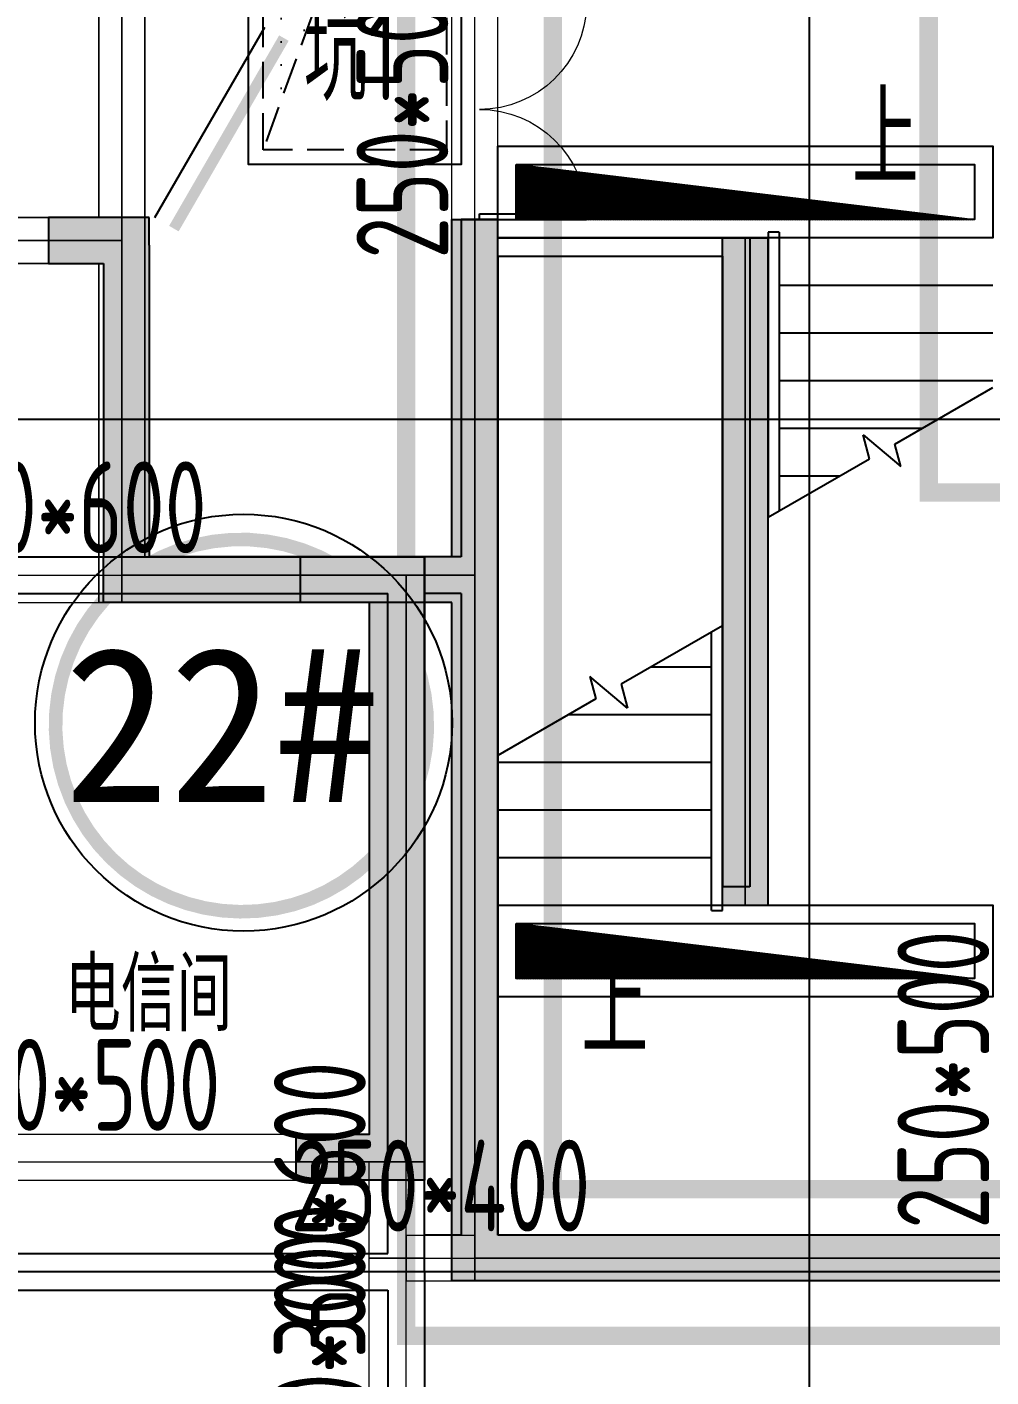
# Model space of a CAD drawing. Extents: x 369444 to 684549, y -549309 to 575337.
# Drawn here: x 430308 to 435564, y 396533 to 403897 of the extents above; entities that cross this region are included whole.
import ezdxf

# ---------------------------------------------------------------- set-up
doc = ezdxf.new("R2010")
doc.units = 0
doc.header["$LTSCALE"] = 1000
doc.header["$MEASUREMENT"] = 0
doc.linetypes.add('DASH', pattern=[0.35, 0.25, -0.1])
for name, color, linetype, lineweight, true_color in [('-1-0-1', 7, 'Continuous', 0, 0xc0c0c0), ('-1-1-2', 7, 'Continuous', 0, 0xc0c0c0), ('-2-0-1', 1, 'Continuous', 0, 0xff0000), ('-2-1-2', 9, 'Continuous', 0, 0x808080), ('1-6-1', 7, 'Continuous', 0, 0x55ff55), ('1-6-2', 7, 'Continuous', 0, 0x55ff55), ('12-6-1', 4, 'Continuous', 0, 0x00ffff), ('12-6-2', 4, 'Continuous', 0, 0x00ffff), ('12-6-5', 4, 'Continuous', 0, 0x00ffff)]:
    doc.layers.add(name, color=color, linetype=linetype, lineweight=lineweight, true_color=true_color)
for name, color, linetype in [('1-标高箭头', 3, 'Continuous'), ('A-ANNO-DOTE', 1, 'Continuous'), ('AIRD-PLUM', 122, 'Continuous'), ('DOTE', 1, 'Continuous'), ('PUB_HATCH', 8, 'Continuous'), ('STAIR', 2, 'Continuous'), ('WALL', 9, 'Continuous'), ('WINDOW', 4, 'Continuous'), ('主楼编号', 1, 'Continuous'), ('填充', 8, 'Continuous'), ('房间名称', 72, 'Continuous'), ('排水', 61, 'Continuous'), ('文字', 2, 'Continuous'), ('防火分区线', 7, 'Continuous')]:
    doc.layers.add(name, color=color, linetype=linetype)
doc.styles.add('1111111', font='simhei.ttf')
doc.styles.add('_TCH_DIM', font='SIMPLEX', dxfattribs={"bigfont": 'GBCBIG'})
doc.styles.add('HNSJY', font='hnsjy-07.shx', dxfattribs={"width": 0.8, "bigfont": 'hnsjy-hz.shx'})
doc.styles.add('yjkcad', font='yjkeng.shx', dxfattribs={"width": 0.7, "height": 250, "bigfont": 'yjkchn.shx'})
doc.styles.add('说明', font='TSSDENG', dxfattribs={"width": 0.7, "bigfont": 'HZTXT'})

# ---------------------------------------------------------------- blocks, each defined once
blk = doc.blocks.new('$DorLib2D$00000002')
for p, q in [((-0.5, -5.684341886080802e-17), (-0.5000000000000007, 0.4875)), ((-0.4750000000000007, 0.4875), (-0.5000000000000007, 0.4875)), ((-0.475, -2.842170943040401e-17), (-0.4750000000000007, 0.4875)), ((0.475, -2.842170943040401e-17), (0.4750000000000007, 0.4875)), ((0.4750000000000007, 0.4875), (0.5000000000000007, 0.4875)), ((0.5, -5.684341886080802e-17), (0.5000000000000007, 0.4875)), ((-0.5, -5.684341886080802e-17), (-0.475, -2.842170943040401e-17)), ((0.5, -5.684341886080802e-17), (0.475, -2.842170943040401e-17))]:
    blk.add_line(p, q)
at = {"lineweight": 13}
for centre, start, end in [((-0.4875, -4.263256414560601e-17), 0, 88.53071641864632), ((0.4875, -4.263256414560601e-17), 91.4692835813537, 180)]:
    blk.add_arc(centre, 0.4875, start, end, dxfattribs=at)
blk = doc.blocks.new('22#loudixiayicengjksdf')
at = {"layer": 'WALL'}
h = blk.add_hatch(color=0, dxfattribs=at)
h.dxf.hatch_style = 1
h.paths.add_polyline_path([(-183057.3250882935, -69118.8254491291), (-183057.3250882935, -68618.8254491291), (-183557.3250882935, -68618.8254491291), (-183557.3250882935, -69118.8254491291)], flags=17)
h.paths.add_polyline_path([(-170857.3250882935, -69118.8254491291), (-170857.3250882935, -68618.8254491291), (-171407.3250882935, -68618.8254491291), (-171407.3250882935, -69118.8254491291)], flags=17)
h.paths.add_polyline_path([(-171407.3250882935, -70818.8254491291), (-171157.3250882935, -70818.8254491291), (-171157.3250882935, -70418.8254491291), (-171557.3250882935, -70418.8254491291), (-171557.3250882935, -70818.8254491291)], flags=17)
h.paths.add_polyline_path([(-183507.3250882935, -70818.8254491291), (-183357.3250882935, -70818.8254491291), (-183357.3250882935, -70418.8254491291), (-183757.3250882935, -70418.8254491291), (-183757.3250882935, -70818.8254491291)], flags=17)
h.paths.add_polyline_path([(-168657.3250882935, -64218.8254491291), (-170857.3250882935, -64218.8254491291), (-170857.3250882935, -66418.8254491291), (-170307.3250882935, -66418.8254491291), (-170307.3250882935, -66618.8254491291), (-171107.3250882935, -66618.8254491291), (-171107.3250882935, -63968.8254491291), (-168457.3250882935, -63968.8254491291), (-168457.3250882935, -66618.8254491291), (-169207.3250882935, -66618.8254491291), (-169207.3250882935, -66418.8254491291), (-168657.3250882935, -66418.8254491291)])
h.paths.add_polyline_path([(-179257.3250882935, -73468.8254491291), (-179807.3250882935, -73468.8254491291), (-179807.3250882935, -73218.8254491291), (-179257.3250882935, -73218.8254491291), (-178857.3250882935, -73218.8254491291), (-178857.3250882935, -73468.8254491291), (-179007.3250882935, -73468.8254491291), (-179007.3250882935, -76368.8254491291), (-180757.3250882935, -76368.8254491291), (-180757.3250882935, -76118.8254491291), (-179257.3250882935, -76118.8254491291)])
h.paths.add_polyline_path([(-165957.3250882935, -64218.8254491291), (-166607.3250882935, -64218.8254491291), (-166607.3250882935, -63968.8254491291), (-165707.3250882935, -63968.8254491291), (-165707.3250882935, -65768.8254491291), (-165957.3250882935, -65768.8254491291)])
h.paths.add_polyline_path([(-188307.3250882935, -64018.82544911467), (-188957.3250882935, -64018.8254491291), (-188957.3250882935, -65568.8254491291), (-189207.3250882935, -65568.8254491291), (-189207.3250882935, -63768.8254491291), (-188307.3250882935, -63768.82544911467)])
h.paths.add_polyline_path([(-173307.3250882935, -80968.8254491291), (-174157.3250882935, -80968.8254491291), (-174857.3250882935, -80968.8254491291), (-174857.3250882935, -80718.8254491291), (-174407.3250882935, -80718.8254491291), (-174407.3250882935, -77518.8254491291), (-174157.3250882935, -77518.8254491291), (-174157.3250882935, -80718.8254491291), (-173307.3250882935, -80718.8254491291)])
h.paths.add_polyline_path([(-180757.3250882935, -80968.8254491291), (-181607.3250882935, -80968.8254491291), (-181607.3250882935, -80718.8254491291), (-180757.3250882935, -80718.8254491291), (-180757.3250882935, -77518.8254491291), (-180507.3250882935, -77518.8254491291), (-180507.3250882935, -80718.8254491291), (-180057.3250882935, -80718.8254491291), (-180057.3250882935, -80968.8254491291)])
h.paths.add_polyline_path([(-175107.3250882935, -73468.8254491291), (-175657.3250882935, -73468.8254491291), (-175657.3250882935, -76118.8254491291), (-174157.3250882935, -76118.8254491291), (-174157.3250882935, -76368.8254491291), (-175907.3250882935, -76368.8254491291), (-175907.3250882935, -73468.8254491291), (-176057.3250882935, -73468.8254491291), (-176057.3250882935, -73218.8254491291), (-175657.3250882935, -73218.8254491291), (-175107.3250882935, -73218.8254491291)])
h.paths.add_polyline_path([(-159582.3250882935, -72668.8254491291), (-160057.3250882935, -72668.8254491291), (-160057.3250882935, -74418.8254491291), (-160307.3250882935, -74418.8254491291), (-160307.3250882935, -72668.8254491291), (-160407.3250882935, -72668.8254491291), (-160407.3250882935, -72418.8254491291), (-160057.3250882935, -72418.8254491291), (-159582.3250882935, -72418.8254491291)])
h.paths.add_polyline_path([(-163357.3250882935, -80968.8254491291), (-163657.3250882935, -80968.8254491291), (-164057.3250882935, -80968.8254491291), (-164057.3250882935, -80718.8254491291), (-163907.3250882935, -80718.8254491291), (-163907.3250882935, -77118.8254491291), (-163657.3250882935, -77118.8254491291), (-163657.3250882935, -80718.8254491291), (-163357.3250882935, -80718.8254491291)])
h.paths.add_polyline_path([(-166757.3250882935, -80968.8254491291), (-167782.3250882935, -80968.8254491291), (-168557.3250882935, -80968.8254491291), (-168557.3250882935, -80718.8254491291), (-167807.3250882935, -80718.8254491291), (-167807.325088273, -77018.8254491291), (-167507.325088273, -77018.8254491291), (-167507.3250882935, -80718.8254491291), (-166757.3250882935, -80718.8254491291)])
h.paths.add_polyline_path([(-191007.3250882935, -75018.8254491291), (-191007.3250882935, -75818.8254491291), (-193107.3250882935, -75818.8254491291), (-193107.3250882935, -75568.8254491291), (-191257.3250882935, -75568.8254491291), (-191257.3250882935, -75018.8254491291)])
h.paths.add_polyline_path([(-183307.3250882935, -66418.8254491291), (-184057.3250882935, -66418.8254491291), (-184057.3250882935, -64018.8254491291), (-186257.3250882935, -64018.8254491291), (-186257.3250882935, -66218.8254491291), (-185707.3250882935, -66218.8254491291), (-185707.3250882935, -66418.8254491291), (-186457.3250882935, -66418.8254491291), (-186457.3250882935, -63768.8254491291), (-183807.3250882935, -63768.8254491291), (-183807.3250882935, -66168.8254491291), (-183307.3250882935, -66168.8254491291)])
h.paths.add_polyline_path([(-171407.3250882935, -73468.8254491291), (-171857.3250882935, -73468.8254491291), (-171857.3250882935, -73218.8254491291), (-171157.3250882935, -73218.8254491291), (-171157.3250882935, -76368.8254491291), (-171407.3250882935, -76368.8254491291)])
h.paths.add_polyline_path([(-183057.3250882935, -73468.8254491291), (-183507.3250882935, -73468.8254491291), (-183507.3250882935, -76368.8254491291), (-183757.3250882935, -76368.8254491291), (-183757.3250882935, -73218.8254491291), (-183057.3250882935, -73218.8254491291)])
h.paths.add_polyline_path([(-187382.3250882935, -80968.8254491291), (-188157.3250882935, -80968.8254491291), (-188157.3250882935, -80718.8254491291), (-187407.3250882935, -80718.8254491291), (-187407.3250882935, -77018.8254491291), (-187107.3250882935, -77018.8254491291), (-187107.3250882935, -80718.8254491291), (-186357.3250882935, -80718.8254491291), (-186357.3250882935, -80968.8254491291)])
h.paths.add_polyline_path([(-191257.3250882935, -80968.8254491291), (-191557.3250882935, -80968.8254491291), (-191557.3250882935, -80718.8254491291), (-191257.3250882935, -80718.8254491291), (-191257.3250882935, -77118.8254491291), (-191007.3250882935, -77118.8254491291), (-191007.3250882935, -80718.8254491291), (-190857.3250882935, -80718.8254491291), (-190857.3250882935, -80968.8254491291)])
h.paths.add_polyline_path([(-194857.3250882935, -72668.8254491291), (-195332.3250882935, -72668.8254491291), (-195332.3250882935, -72418.8254491291), (-194857.3250882935, -72418.8254491291), (-194507.3250882935, -72418.8254491291), (-194507.3250882935, -72668.8254491291), (-194607.3250882935, -72668.8254491291), (-194607.3250882935, -74418.8254491291), (-194857.3250882935, -74418.8254491291)])
h.paths.add_polyline_path([(-157057.3250882935, -81968.8254491291), (-157607.3250882935, -81968.8254491291), (-157607.3250882935, -81718.8254491291), (-157357.3250882935, -81718.8254491291), (-157357.3250882935, -77268.8254491291), (-157057.3250882935, -77268.8254491291)])
h.paths.add_polyline_path([(-197307.3250882935, -81968.8254491291), (-197857.3250882935, -81968.8254491291), (-197857.3250882935, -77268.8254491291), (-197557.3250882935, -77268.8254491291), (-197557.3250882935, -81718.8254491291), (-197307.3250882935, -81718.8254491291)])
h.paths.add_polyline_path([(-165557.3250882935, -72668.8254491291), (-165957.3250882935, -72668.8254491291), (-165957.3250882935, -69118.8254491291), (-166357.3250882935, -69118.8254491291), (-166357.3250882935, -68918.8254491291), (-165707.3250882935, -68918.8254491291), (-165707.3250882935, -72418.8254491291), (-165557.3250882935, -72418.8254491291)])
h.paths.add_polyline_path([(-188957.3250882935, -72668.8254491291), (-189357.3250882935, -72668.8254491291), (-189357.3250882935, -72418.8254491291), (-189207.3250882935, -72418.8254491291), (-189207.3250882935, -68918.8254491291), (-188507.3250882935, -68918.8254491291), (-188507.3250882935, -69118.8254491291), (-188957.3250882935, -69118.8254491291)])
h.paths.add_polyline_path([(-160857.3250882935, -80968.8254491291), (-161557.3250882935, -80968.8254491291), (-161557.3250882935, -80718.8254491291), (-160857.3250882935, -80718.8254491291), (-160857.3250882935, -77818.8254491291), (-160607.3250882935, -77818.8254491291), (-160607.3250882935, -80718.8254491291), (-160607.3250882935, -81718.8254491291), (-160007.3250882935, -81718.8254491291), (-160007.3250882935, -81968.8254491291), (-160857.3250882935, -81968.8254491291)])
h.paths.add_polyline_path([(-187107.3250882935, -71318.8254491291), (-187107.3250882935, -74818.8254491291), (-187407.3250882935, -74818.8254491291), (-187407.3250882935, -71318.8254491291)])
h.paths.add_polyline_path([(-193357.3250882935, -80968.8254491291), (-194057.3250882935, -80968.8254491291), (-194057.3250882935, -81968.8254491291), (-194907.3250882935, -81968.8254491291), (-194907.3250882935, -81718.8254491291), (-194307.3250882935, -81718.8254491291), (-194307.3250882935, -80718.8254491291), (-194307.3250882935, -77818.8254491291), (-194057.3250882935, -77818.8254491291), (-194057.3250882935, -80718.8254491291), (-193357.3250882935, -80718.8254491291)])
h.paths.add_polyline_path([(-167507.3250882935, -71318.8254491291), (-167507.3250882935, -74818.8254491291), (-167807.3250882935, -74818.8254491291), (-167807.3250882935, -71318.8254491291)])
h.paths.add_polyline_path([(-171157.3250882935, -80968.8254491291), (-171507.3250882935, -80968.8254491291), (-171507.3250882935, -80718.8254491291), (-171407.3250882935, -80718.8254491291), (-171407.3250882935, -77518.8254491291), (-171157.3250882935, -77518.8254491291), (-171157.3250882935, -80718.8254491291), (-170957.3250882935, -80718.8254491291), (-170957.3250882935, -80968.8254491291)])
h.paths.add_polyline_path([(-183407.3250882935, -80968.8254491291), (-183757.3250882935, -80968.8254491291), (-183957.3250882935, -80968.8254491291), (-183957.3250882935, -80718.8254491291), (-183757.3250882935, -80718.8254491291), (-183757.3250882935, -77518.8254491291), (-183507.3250882935, -77518.8254491291), (-183507.3250882935, -80718.8254491291), (-183407.3250882935, -80718.8254491291)])
h.paths.add_polyline_path([(-157057.3250882935, -75818.8254491291), (-157757.3250882935, -75818.8254491291), (-157757.3250882935, -75568.8254491291), (-157357.3250882935, -75568.8254491291), (-157357.3250882935, -72668.8254491291), (-157732.3250882935, -72668.8254491291), (-157732.3250882935, -72418.8254491291), (-157057.3250882935, -72418.8254491291)])
h.paths.add_polyline_path([(-197157.3250882935, -75818.8254491291), (-197857.3250882935, -75818.8254491291), (-197857.3250882935, -72418.8254491291), (-197182.3250882935, -72418.8254491291), (-197182.3250882935, -72668.8254491291), (-197557.3250882935, -72668.8254491291), (-197557.3250882935, -75568.8254491291), (-197157.3250882935, -75568.8254491291)])
h.paths.add_polyline_path([(-163907.3250882935, -72668.8254491291), (-163957.3250882935, -72668.8254491291), (-163957.3250882935, -72418.8254491291), (-163657.3250882935, -72418.8254491291), (-163257.3250882935, -72418.8254491291), (-163257.3250882935, -72668.8254491291), (-163657.3250882935, -72668.8254491291), (-163657.3250882935, -73518.8254491291), (-163907.3250882935, -73518.8254491291)])
h.paths.add_polyline_path([(-190957.3250882935, -72668.8254491291), (-191007.3250882935, -72668.8254491291), (-191007.3250882935, -73518.8254491291), (-191257.3250882935, -73518.8254491291), (-191257.3250882935, -72668.8254491291), (-191657.3250882935, -72668.8254491291), (-191657.3250882935, -72418.8254491291), (-191257.3250882935, -72418.8254491291), (-190957.3250882935, -72418.8254491291)])
h.paths.add_polyline_path([(-161807.3250882935, -75818.8254491291), (-163907.3250882935, -75818.8254491291), (-163907.3250882935, -75018.8254491291), (-163657.3250882935, -75018.8254491291), (-163657.3250882935, -75568.8254491291), (-161807.3250882935, -75568.8254491291)])
edge = h.paths.add_edge_path()
edge.add_line((-183557.3250882898, -66418.8254491291), (-183557.3250882898, -66518.82544907974))
edge.add_line((-183557.3250882898, -66518.82544907974), (-183307.3250882898, -66518.8254490802))
edge.add_line((-183307.3250882898, -66518.8254490802), (-183307.3250882935, -66418.8254491291))
edge.add_line((-183507.3250882935, -70818.8254491291), (-183507.3250882935, -71568.8254491291))
edge.add_line((-183507.3250882935, -71568.8254491291), (-185557.3250882935, -71568.8254491291))
edge.add_line((-185557.3250882935, -71568.8254491291), (-185557.3250882935, -71318.8254491291))
edge.add_line((-185557.3250882935, -71318.8254491291), (-183757.3250882935, -71318.8254491291))
edge.add_line((-183757.3250882935, -71318.8254491291), (-183757.3250882935, -70818.8254491291))
edge.add_line((-171157.3250882935, -70818.8254491291), (-171157.3250882935, -71318.8254491291))
edge.add_line((-171157.3250882935, -71318.8254491291), (-169357.3250882935, -71318.8254491291))
edge.add_line((-169357.3250882935, -71318.8254491291), (-169357.3250882935, -71568.8254491291))
edge.add_line((-169357.3250882935, -71568.8254491291), (-171407.3250882935, -71568.8254491291))
edge.add_line((-171407.3250882935, -71568.8254491291), (-171407.3250882935, -70818.8254491291))
h.paths.add_polyline_path([(-171407.3250882935, -71568.8254491291), (-171157.3250882935, -71568.8254491291), (-171157.3250882935, -70818.8254491291), (-171407.3250882935, -70818.8254491291)], flags=16)
h.paths.add_polyline_path([(-171157.3250882935, -71568.8254491291), (-169357.3250882935, -71568.8254491291), (-169357.3250882935, -71318.8254491291), (-171157.3250882935, -71318.8254491291)], flags=16)
h.paths.add_polyline_path([(-183757.3250882935, -71568.8254491291), (-183507.3250882935, -71568.8254491291), (-183507.3250882935, -70818.8254491291), (-183757.3250882935, -70818.8254491291)], flags=16)
h.paths.add_polyline_path([(-185557.3250882935, -71568.8254491291), (-183757.3250882935, -71568.8254491291), (-183757.3250882935, -71318.8254491291), (-185557.3250882935, -71318.8254491291)], flags=16)
at = {"layer": 'WALL', "color": 0, "elevation": 14.013999856}
blk.add_lwpolyline([(-157057.3250882935, -75818.8254491291), (-157757.3250882935, -75818.8254491291), (-157757.3250882935, -75568.8254491291), (-157357.3250882935, -75568.8254491291), (-157357.3250882935, -72668.8254491291), (-157732.3250882935, -72668.8254491291), (-157732.3250882935, -72418.8254491291), (-157057.3250882935, -72418.8254491291)], close=True, dxfattribs=at)
blk = doc.blocks.new('$DorLib2D$00000191')
at = {"layer": 'WINDOW', "color": 0}
blk.add_line((-0.5000000000157989, 0.1499999999964565), (0.3660254037903883, 0.6500000000090793), dxfattribs=at)
at = {"layer": 'WINDOW', "color": 0, "const_width": 0.05}
blk.add_lwpolyline([(-0.5500000000157925, 0.2366025403748857), (0.3160254037905226, 0.7366025403875369)], dxfattribs=at)
blk = doc.blocks.new('JSK1000')
at = {"layer": 'AIRD-PLUM'}
h = blk.add_hatch(dxfattribs=at)
h.set_pattern_fill('DOTS', color=8, scale=80, style=0)
h.set_pattern_definition([(0, (-20, -20), (63.5, 127), [0, -127])])
h.paths.add_polyline_path([(80, 1080), (80, 80), (320.9716578837224, 803.2870926924861), (1080, 1080)])
at = {"layer": 'AIRD-PLUM', "ltscale": 0.25}
blk.add_lwpolyline([(0, 0), (1160, 0), (1160, 1160), (2.273736754432321e-13, 1160)], close=True, dxfattribs=at)
at = {"layer": 'AIRD-PLUM', "color": 8, "linetype": 'DASH', "ltscale": 0.8}
blk.add_lwpolyline([(80, 80), (1080, 80), (1080, 1080), (80, 1080)], close=True, dxfattribs=at)
blk.add_lwpolyline([(80, 80), (320.9716578837224, 803.2870926924861), (1080, 1080)], dxfattribs=at)
blk = doc.blocks.new('A$C69B9310D')
at = {"layer": 'AIRD-PLUM', "xscale": -1, "rotation": 90}
blk.add_blockref('JSK1000', (1160.001854392933, 1160.000131775829), dxfattribs=at)
at = {"layer": '文字', "style": '说明', "width": 0.7}
blk.add_text('坑1', height=495, dxfattribs=at).set_placement((302.2758957293472, 349.9106249899778))

msp = doc.modelspace()

# ---------------------------------------------------------------- hatches: boundary and pattern name
at = {"layer": 'PUB_HATCH'}
for points in [[(430674.6157693844, 402856.9778933215), (430424.6159753781, 402856.9778933215), (430424.6159753781, 402606.9778933215), (430724.6157693844, 402606.9778933215), (430754.6157693844, 402726.9778928447)], [(430974.6157693844, 402706.9778933215), (430974.6157693844, 402856.9778942752), (430674.6157693844, 402856.9778933215), (430754.6157693844, 402726.9778928447)], [(432674.6159906369, 400876.976603477), (432874.6159906369, 400856.9766039539), (432874.6159906369, 402846.9790291477), (432624.6159906369, 402846.9790291477), (432624.6159906369, 401006.9766039539)], [(430754.6157693844, 402726.9778928447), (430724.6157693844, 402606.9778933215), (430724.6157693844, 401006.9766030002), (430874.6157693844, 400956.9766030002), (430974.6157693844, 401006.9766030002), (430974.6157693844, 402706.9778933215)], [(434349.5463418942, 399107.0838479686), (434349.5463418942, 402747.0838474918), (434099.5463418942, 402747.0838474918), (434099.5463418942, 399107.0838479686)], [(430874.6157693844, 400956.9766030002), (430724.6157693844, 401006.9766030002), (430724.6157846432, 400756.9766030002), (430974.6157770138, 400756.9766030002)], [(432674.6159906369, 400876.976603477), (432624.6159906369, 401006.9766039539), (430974.6157693844, 401006.9766030002), (430874.6157693844, 400956.9766030002), (430974.6157770138, 400756.9766030002), (432624.6159906369, 400756.9766039539)], [(432624.6159906369, 397056.9778623271), (432874.6159906369, 397306.9778623271), (432874.6159906369, 400856.9766039539), (432674.6159906369, 400876.976603477), (432624.6159906369, 400756.9766039539)], [(440244.6159372311, 397256.9778623271), (440124.6159372311, 397306.9778623271), (432874.6159906369, 397306.9778623271), (432624.6159906369, 397056.9778623271), (440224.6159372311, 397056.9778623271)]]:
    msp.add_hatch(color=256, dxfattribs=at).paths.add_polyline_path(points)
at = {"layer": '填充'}
h = msp.add_hatch(dxfattribs=at)
h.set_pattern_fill('ANSI31', color=256, scale=100, angle=585.0000000000001, style=0)
h.set_pattern_definition([(270, (-38490314639.56078, -3904766833.394218), (158.75, 5.684341886080801e-14), [])])
h.paths.add_polyline_path([(432974.4767465573, 403146.9743561435), (435474.4765939694, 403146.9743556667), (435474.4765939694, 402846.9743556667), (432974.4767465573, 402846.9743561435)])
h = msp.add_hatch(dxfattribs=at)
h.set_pattern_fill('ANSI31', color=256, scale=100, angle=585.0000000000001, style=0)
h.set_pattern_definition([(270, (-38490314639.56078, -3904770973.394218), (158.75, 5.684341886080801e-14), [])])
h.paths.add_polyline_path([(432974.4767465573, 399006.9743561435), (435474.4765939694, 399006.9743556667), (435474.4765939694, 398706.9743556667), (432974.4767465573, 398706.9743561435)])

# ---------------------------------------------------------------- linework, layer by layer
at = {"layer": '-1-0-1', "color": 0}
for p in [(432749.3788690548, 402846.5794453311, -3600), (430824.3786478024, 402731.9467367816, -3600), (434224.3107233029, 402747.0526909519, -3600), (430824.3786478024, 400906.9454474139, -3600), (431624.3219690304, 400906.9454474139, -3600), (432374.3219690304, 400906.9454474139, -3600), (432749.3788690548, 400906.9454474139, -3600), (434224.3107233029, 399107.0526914287, -3600), (431774.3219690304, 397706.9454474139, -3600), (432374.3219690304, 397706.9454474139, -3600), (432374.3219690304, 397181.9467057872, -3600), (432749.3788690548, 397181.9467057872, -3600)]:
    msp.add_point(p, dxfattribs=at)
at = {"layer": '-1-1-2', "color": 0}
for p, q in [((432749.3788690548, 402846.5794453311, -3600), (432749.3788690548, 402846.5794453311)), ((430824.3786478024, 402731.9467367816, -3600), (430824.3786478024, 402731.9467367816)), ((434224.3107233029, 402747.0526909519, -3600), (434224.3107233029, 402747.0526909519)), ((430824.3786478024, 400906.9454474139, -3600), (430824.3786478024, 400906.9454474139)), ((431624.3219690304, 400906.9454474139, -3600), (431624.3219690304, 400906.9454474139)), ((432374.3219690304, 400906.9454474139, -3600), (432374.3219690304, 400906.9454474139)), ((432749.3788690548, 400906.9454474139, -3600), (432749.3788690548, 400906.9454474139)), ((434224.3107233029, 399107.0526914287, -3600), (434224.3107233029, 399107.0526914287)), ((431774.3219690304, 397706.9454474139, -3600), (431774.3219690304, 397706.9454474139)), ((432374.3219690304, 397706.9454474139, -3600), (432374.3219690304, 397706.9454474139)), ((432374.3219690304, 397181.9467057872, -3600), (432374.3219690304, 397181.9467057872)), ((432749.3788690548, 397181.9467057872, -3600), (432749.3788690548, 397181.9467057872))]:
    msp.add_line(p, q, dxfattribs=at)
at = {"layer": '-2-0-1', "color": 0}
for p, q in [((430824.3786478024, 402731.9467367816, -3600), (430824.3786478024, 404856.9466852832, -3600)), ((432749.3788690548, 402846.5794453311, -3600), (432749.3788690548, 404046.5794453311, -3600)), ((432749.3788690548, 400906.9454474139, -3600), (432749.3788690548, 402846.5794453311, -3600)), ((428299.3786325436, 402731.9467367816, -3600), (430824.3786478024, 402731.9467367816, -3600)), ((430824.3786478024, 400906.9454474139, -3600), (430824.3786478024, 402731.9467367816, -3600)), ((434224.3107233029, 399107.0526914287, -3600), (434224.3107233029, 402747.0526909519, -3600)), ((430124.3219690304, 400906.9454474139, -3600), (430824.3786478024, 400906.9454474139, -3600)), ((430824.3786478024, 400906.9454474139, -3600), (431624.3219690304, 400906.9454474139, -3600)), ((431624.3219690304, 400906.9454474139, -3600), (432374.3219690304, 400906.9454474139, -3600)), ((432374.3219690304, 400906.9454474139, -3600), (432749.3788690548, 400906.9454474139, -3600)), ((432374.3219690304, 397706.9454474139, -3600), (432374.3219690304, 400906.9454474139, -3600)), ((432749.3788690548, 397181.9467057872, -3600), (432749.3788690548, 400906.9454474139, -3600)), ((429324.3219690304, 397706.9454474139, -3600), (431774.3219690304, 397706.9454474139, -3600)), ((431774.3219690304, 397706.9454474139, -3600), (432374.3219690304, 397706.9454474139, -3600)), ((432374.3219690304, 397181.9467057872, -3600), (432374.3219690304, 397706.9454474139, -3600)), ((432374.3219690304, 397181.9467057872, -3600), (432749.3788690548, 397181.9467057872, -3600)), ((432374.3219690304, 396156.9454474139, -3600), (432374.3219690304, 397181.9467057872, -3600)), ((432749.3788690548, 397181.9467057872, -3600), (435699.3788690548, 397181.9467057872, -3600))]:
    msp.add_line(p, q, dxfattribs=at)
at = {"layer": '-2-1-2', "color": 0}
for p, q in [((430824.3786478024, 402731.9467367816), (430824.3786478024, 404856.9466852832)), ((432749.3788690548, 402846.5794453311), (432749.3788690548, 404046.5794453311)), ((432749.3788690548, 400906.9454474139), (432749.3788690548, 402846.5794453311)), ((428299.3786325436, 402731.9467367816), (430824.3786478024, 402731.9467367816)), ((430824.3786478024, 400906.9454474139), (430824.3786478024, 402731.9467367816)), ((434224.3107233029, 399107.0526914287), (434224.3107233029, 402747.0526909519)), ((430124.3219690304, 400906.9454474139), (430824.3786478024, 400906.9454474139)), ((430824.3786478024, 400906.9454474139), (431624.3219690304, 400906.9454474139)), ((431624.3219690304, 400906.9454474139), (432374.3219690304, 400906.9454474139)), ((432374.3219690304, 400906.9454474139), (432749.3788690548, 400906.9454474139)), ((432374.3219690304, 397706.9454474139), (432374.3219690304, 400906.9454474139)), ((432749.3788690548, 397181.9467057872), (432749.3788690548, 400906.9454474139)), ((429324.3219690304, 397706.9454474139), (431774.3219690304, 397706.9454474139)), ((431774.3219690304, 397706.9454474139), (432374.3219690304, 397706.9454474139)), ((432374.3219690304, 397181.9467057872), (432374.3219690304, 397706.9454474139)), ((432374.3219690304, 397181.9467057872), (432749.3788690548, 397181.9467057872)), ((432374.3219690304, 396156.9454474139), (432374.3219690304, 397181.9467057872)), ((432749.3788690548, 397181.9467057872), (435699.3788690548, 397181.9467057872))]:
    msp.add_line(p, q, dxfattribs=at)
at = {"layer": '1-6-1', "color": 0}
for p, q in [((430699.3786478024, 404856.9466852832, -3600), (430699.3786478024, 402856.9467367816, -3600)), ((430699.3786478024, 402856.9467367816), (430699.3786478024, 404856.9466852832)), ((430949.3786478024, 404606.9466852832), (430949.3786478024, 402731.9467367816)), ((430949.3786478024, 402731.9467367816, -3600), (430949.3786478024, 404606.9466852832, -3600)), ((430699.3786478024, 402856.9467367816, -3600), (428424.3786325436, 402856.9467367816, -3600)), ((428424.3786325436, 402856.9467367816), (430699.3786478024, 402856.9467367816)), ((430699.3786478024, 402856.9467367816, -3600), (430699.3786478024, 402856.9467367816)), ((430699.3786478024, 402856.9467367816), (430699.3786478024, 402856.9467367816, -3600)), ((432624.3788690548, 402846.5794453311, -3600), (432624.3788690548, 401006.9454474139, -3600)), ((432624.3788690548, 402846.5794453311), (432624.3788690548, 402846.5794453311, -3600)), ((432624.3788690548, 401006.9454474139), (432624.3788690548, 402846.5794453311)), ((432624.3788690548, 402846.5794453311, -3600), (432624.3788690548, 402846.5794453311)), ((432874.3788690548, 402846.5794453311, -3600), (432624.3788690548, 402846.5794453311, -3600)), ((432624.3788690548, 402846.5794453311), (432874.3788690548, 402846.5794453311)), ((432874.3788690548, 402846.5794453311), (432874.3788690548, 400906.9454474139)), ((432874.3788690548, 402846.5794453311, -3600), (432874.3788690548, 402846.5794453311)), ((432874.3788690548, 400906.9454474139, -3600), (432874.3788690548, 402846.5794453311, -3600)), ((432874.3788690548, 402846.5794453311), (432874.3788690548, 402846.5794453311, -3600)), ((430949.3786478024, 402731.9467367816), (430949.3786478024, 401006.9454474139)), ((430949.3786478024, 402731.9467367816, -3600), (430949.3786478024, 402731.9467367816)), ((430949.3786478024, 401006.9454474139, -3600), (430949.3786478024, 402731.9467367816, -3600)), ((430949.3786478024, 402731.9467367816), (430949.3786478024, 402731.9467367816, -3600)), ((434099.3107233029, 402747.0526909519, -3600), (434099.3107233029, 399107.0526914287, -3600)), ((434099.3107233029, 402747.0526909519), (434099.3107233029, 402747.0526909519, -3600)), ((434099.3107233029, 399107.0526914287), (434099.3107233029, 402747.0526909519)), ((434099.3107233029, 402747.0526909519, -3600), (434099.3107233029, 402747.0526909519)), ((434349.3107233029, 402747.0526909519, -3600), (434099.3107233029, 402747.0526909519, -3600)), ((434099.3107233029, 402747.0526909519), (434349.3107233029, 402747.0526909519)), ((434349.3107233029, 402747.0526909519), (434349.3107233029, 399107.0526914287)), ((434349.3107233029, 402747.0526909519, -3600), (434349.3107233029, 402747.0526909519)), ((434349.3107233029, 399107.0526914287, -3600), (434349.3107233029, 402747.0526909519, -3600)), ((434349.3107233029, 402747.0526909519), (434349.3107233029, 402747.0526909519, -3600)), ((430699.3786478024, 402606.9467367816), (428174.3786325436, 402606.9467367816)), ((428174.3786325436, 402606.9467367816, -3600), (430699.3786478024, 402606.9467367816, -3600)), ((430699.3786478024, 402606.9467367816, -3600), (430699.3786478024, 400756.9454474139, -3600)), ((430699.3786478024, 402606.9467367816), (430699.3786478024, 402606.9467367816, -3600)), ((430699.3786478024, 400756.9454474139), (430699.3786478024, 402606.9467367816)), ((430699.3786478024, 402606.9467367816, -3600), (430699.3786478024, 402606.9467367816)), ((430949.3786478024, 401006.9454474139, -3600), (430949.3786478024, 401006.9454474139)), ((431624.3219690304, 401006.9454474139, -3600), (430949.3786478024, 401006.9454474139, -3600)), ((430949.3786478024, 401006.9454474139), (431624.3219690304, 401006.9454474139)), ((430949.3786478024, 401006.9454474139), (430949.3786478024, 401006.9454474139, -3600)), ((431624.3219690304, 401006.9454474139), (431624.3219690304, 401006.9454474139, -3600)), ((431624.3219690304, 401006.9454474139, -3600), (431624.3219690304, 401006.9454474139)), ((432374.3219690304, 401006.9454474139, -3600), (431624.3219690304, 401006.9454474139, -3600)), ((431624.3219690304, 401006.9454474139), (432374.3219690304, 401006.9454474139)), ((432374.3219690304, 401006.9454474139, -3600), (432374.3219690304, 401006.9454474139)), ((432624.3788690548, 401006.9454474139, -3600), (432374.3219690304, 401006.9454474139, -3600)), ((432374.3219690304, 401006.9454474139), (432624.3788690548, 401006.9454474139)), ((432374.3219690304, 401006.9454474139), (432374.3219690304, 401006.9454474139, -3600)), ((432624.3788690548, 401006.9454474139), (432624.3788690548, 401006.9454474139, -3600)), ((432624.3788690548, 401006.9454474139, -3600), (432624.3788690548, 401006.9454474139)), ((432874.3788690548, 400906.9454474139), (432874.3788690548, 397306.9467057872)), ((432874.3788690548, 400906.9454474139, -3600), (432874.3788690548, 400906.9454474139)), ((432874.3788690548, 397306.9467057872, -3600), (432874.3788690548, 400906.9454474139, -3600)), ((432874.3788690548, 400906.9454474139), (432874.3788690548, 400906.9454474139, -3600)), ((430699.3786478024, 400756.9454474139), (430699.3786478024, 400756.9454474139, -3600)), ((431624.3219690304, 400756.9454474139), (430699.3786478024, 400756.9454474139)), ((430699.3786478024, 400756.9454474139, -3600), (431624.3219690304, 400756.9454474139, -3600)), ((430699.3786478024, 400756.9454474139, -3600), (430699.3786478024, 400756.9454474139)), ((431624.3219690304, 400756.9454474139, -3600), (431624.3219690304, 400756.9454474139)), ((431624.3219690304, 400756.9454474139), (431624.3219690304, 400756.9454474139, -3600)), ((432174.3219690304, 400756.9454474139), (431624.3219690304, 400756.9454474139)), ((431624.3219690304, 400756.9454474139, -3600), (432174.3219690304, 400756.9454474139, -3600)), ((432174.3219690304, 400756.9454474139, -3600), (432174.3219690304, 397856.9454474139, -3600)), ((432174.3219690304, 400756.9454474139), (432174.3219690304, 400756.9454474139, -3600)), ((432174.3219690304, 397856.9454474139), (432174.3219690304, 400756.9454474139)), ((432174.3219690304, 400756.9454474139, -3600), (432174.3219690304, 400756.9454474139)), ((432474.3219690304, 400756.9454474139), (432474.3219690304, 400756.9454474139, -3600)), ((432624.3788690548, 400756.9454474139), (432474.3219690304, 400756.9454474139)), ((432474.3219690304, 400756.9454474139, -3600), (432624.3788690548, 400756.9454474139, -3600)), ((432474.3219690304, 400756.9454474139), (432474.3219690304, 397606.9454474139)), ((432474.3219690304, 400756.9454474139, -3600), (432474.3219690304, 400756.9454474139)), ((432474.3219690304, 397606.9454474139, -3600), (432474.3219690304, 400756.9454474139, -3600)), ((432624.3788690548, 400756.9454474139, -3600), (432624.3788690548, 397056.9467057872, -3600)), ((432624.3788690548, 400756.9454474139), (432624.3788690548, 400756.9454474139, -3600)), ((432624.3788690548, 397056.9467057872), (432624.3788690548, 400756.9454474139)), ((432624.3788690548, 400756.9454474139, -3600), (432624.3788690548, 400756.9454474139)), ((434099.3107233029, 399107.0526914287, -3600), (434099.3107233029, 399107.0526914287)), ((434099.3107233029, 399107.0526914287, -3600), (434349.3107233029, 399107.0526914287, -3600)), ((434099.3107233029, 399107.0526914287), (434099.3107233029, 399107.0526914287, -3600)), ((434349.3107233029, 399107.0526914287), (434099.3107233029, 399107.0526914287)), ((434349.3107233029, 399107.0526914287), (434349.3107233029, 399107.0526914287, -3600)), ((434349.3107233029, 399107.0526914287, -3600), (434349.3107233029, 399107.0526914287)), ((431774.3219690304, 397856.9454474139, -3600), (431774.3219690304, 397856.9454474139)), ((432174.3219690304, 397856.9454474139, -3600), (431774.3219690304, 397856.9454474139, -3600)), ((431774.3219690304, 397856.9454474139), (432174.3219690304, 397856.9454474139)), ((431774.3219690304, 397856.9454474139, -3600), (431774.3219690304, 397606.9454474139, -3600)), ((431774.3219690304, 397856.9454474139), (431774.3219690304, 397856.9454474139, -3600)), ((431774.3219690304, 397606.9454474139), (431774.3219690304, 397856.9454474139)), ((432174.3219690304, 397856.9454474139, -3600), (432174.3219690304, 397856.9454474139)), ((432174.3219690304, 397856.9454474139), (432174.3219690304, 397856.9454474139, -3600)), ((431774.3219690304, 397606.9454474139), (431774.3219690304, 397606.9454474139, -3600)), ((432474.3219690304, 397606.9454474139), (431774.3219690304, 397606.9454474139)), ((431774.3219690304, 397606.9454474139, -3600), (432474.3219690304, 397606.9454474139, -3600)), ((431774.3219690304, 397606.9454474139, -3600), (431774.3219690304, 397606.9454474139)), ((432474.3219690304, 397606.9454474139), (432474.3219690304, 397606.9454474139, -3600)), ((432474.3219690304, 397606.9454474139, -3600), (432474.3219690304, 397606.9454474139)), ((432874.3788690548, 397306.9467057872, -3600), (432874.3788690548, 397306.9467057872)), ((435699.3788690548, 397306.9467057872, -3600), (432874.3788690548, 397306.9467057872, -3600)), ((432874.3788690548, 397306.9467057872), (435699.3788690548, 397306.9467057872)), ((432874.3788690548, 397306.9467057872), (432874.3788690548, 397306.9467057872, -3600)), ((432624.3788690548, 397056.9467057872), (432624.3788690548, 397056.9467057872, -3600)), ((435699.3788690548, 397056.9467057872), (432624.3788690548, 397056.9467057872)), ((432624.3788690548, 397056.9467057872, -3600), (435699.3788690548, 397056.9467057872, -3600)), ((432624.3788690548, 397056.9467057872, -3600), (432624.3788690548, 397056.9467057872))]:
    msp.add_line(p, q, dxfattribs=at)
at = {"layer": '1-6-2', "color": 0}
for p, q in [((430824.3786478024, 404856.9466852832), (430824.3786478024, 402731.9467367816)), ((430824.3786478024, 402731.9467367816, -3600), (430824.3786478024, 404856.9466852832, -3600)), ((432749.3788690548, 402846.5794453311), (432749.3788690548, 400906.9454474139)), ((432749.3788690548, 402846.5794453311, -3600), (432749.3788690548, 402846.5794453311)), ((432749.3788690548, 400906.9454474139, -3600), (432749.3788690548, 402846.5794453311, -3600)), ((430824.3786478024, 402731.9467367816), (428299.3786325436, 402731.9467367816)), ((428299.3786325436, 402731.9467367816, -3600), (430824.3786478024, 402731.9467367816, -3600)), ((430824.3786478024, 402731.9467367816), (430824.3786478024, 400906.9454474139)), ((430824.3786478024, 402731.9467367816, -3600), (430824.3786478024, 402731.9467367816)), ((430824.3786478024, 400906.9454474139, -3600), (430824.3786478024, 402731.9467367816, -3600)), ((430824.3786478024, 402731.9467367816), (430824.3786478024, 402731.9467367816, -3600)), ((430824.3786478024, 402731.9467367816, -3600), (430824.3786478024, 402731.9467367816)), ((434224.3107233029, 402747.0526909519), (434224.3107233029, 399107.0526914287)), ((434224.3107233029, 402747.0526909519, -3600), (434224.3107233029, 402747.0526909519)), ((434224.3107233029, 399107.0526914287, -3600), (434224.3107233029, 402747.0526909519, -3600)), ((430824.3786478024, 400906.9454474139), (430824.3786478024, 400906.9454474139, -3600)), ((431624.3219690304, 400906.9454474139), (430824.3786478024, 400906.9454474139)), ((430824.3786478024, 400906.9454474139, -3600), (431624.3219690304, 400906.9454474139, -3600)), ((430824.3786478024, 400906.9454474139), (430824.3786478024, 400906.9454474139, -3600)), ((431624.3219690304, 400906.9454474139, -3600), (431624.3219690304, 400906.9454474139)), ((431624.3219690304, 400906.9454474139), (431624.3219690304, 400906.9454474139, -3600)), ((432374.3219690304, 400906.9454474139), (431624.3219690304, 400906.9454474139)), ((431624.3219690304, 400906.9454474139, -3600), (432374.3219690304, 400906.9454474139, -3600)), ((432374.3219690304, 400906.9454474139), (432374.3219690304, 400906.9454474139, -3600)), ((432749.3788690548, 400906.9454474139), (432374.3219690304, 400906.9454474139)), ((432374.3219690304, 400906.9454474139, -3600), (432749.3788690548, 400906.9454474139, -3600)), ((432374.3219690304, 400906.9454474139), (432374.3219690304, 397706.9454474139)), ((432374.3219690304, 400906.9454474139, -3600), (432374.3219690304, 400906.9454474139)), ((432374.3219690304, 397706.9454474139, -3600), (432374.3219690304, 400906.9454474139, -3600)), ((432374.3219690304, 400906.9454474139, -3600), (432374.3219690304, 400906.9454474139)), ((432749.3788690548, 400906.9454474139), (432749.3788690548, 397181.9467057872)), ((432749.3788690548, 400906.9454474139, -3600), (432749.3788690548, 400906.9454474139)), ((432749.3788690548, 397181.9467057872, -3600), (432749.3788690548, 400906.9454474139, -3600)), ((432749.3788690548, 400906.9454474139, -3600), (432749.3788690548, 400906.9454474139)), ((432749.3788690548, 400906.9454474139), (432749.3788690548, 400906.9454474139, -3600)), ((434224.3107233029, 399107.0526914287), (434224.3107233029, 399107.0526914287, -3600)), ((431774.3219690304, 397706.9454474139), (431774.3219690304, 397706.9454474139, -3600)), ((432374.3219690304, 397706.9454474139), (431774.3219690304, 397706.9454474139)), ((431774.3219690304, 397706.9454474139, -3600), (432374.3219690304, 397706.9454474139, -3600)), ((432374.3219690304, 397706.9454474139), (432374.3219690304, 397706.9454474139, -3600)), ((432374.3219690304, 397706.9454474139, -3600), (432374.3219690304, 397706.9454474139)), ((432749.3788690548, 397181.9467057872), (432749.3788690548, 397181.9467057872, -3600)), ((435699.3788690548, 397181.9467057872), (432749.3788690548, 397181.9467057872)), ((432749.3788690548, 397181.9467057872, -3600), (435699.3788690548, 397181.9467057872, -3600)), ((432749.3788690548, 397181.9467057872), (432749.3788690548, 397181.9467057872, -3600))]:
    msp.add_line(p, q, dxfattribs=at)
at = {"layer": '1-标高箭头', "linetype": 'ByBlock', "lineweight": -2}
for points in [[(434961.9765939694, 402876.9743599582, 0, 0, 0), (434961.9765939694, 402156.9743599582, 120, 0, 0), (434961.9765939694, 401706.9743599582, 0, 0, 0)], [(433486.973298071, 398976.9743561435, 0, 0, 0), (433486.973298071, 399696.9743561435, 120, 0, 0), (433486.973298071, 400146.9743561435, 0, 0, 0)]]:
    msp.add_lwpolyline(points, format="xyseb", dxfattribs=at)
at = {"layer": '12-6-1', "color": 0}
for p, q in [((432624.3788690548, 402846.5794453311), (432624.3788690548, 404046.5794453311)), ((432624.3788690548, 402846.5794453311, -500), (432624.3788690548, 404046.5794453311, -500)), ((432874.3788690548, 402846.5794453311), (432874.3788690548, 404046.5794453311)), ((432874.3788690548, 402846.5794453311, -500), (432874.3788690548, 404046.5794453311, -500)), ((432624.3788690548, 402846.5794453311), (432874.3788690548, 402846.5794453311)), ((432624.3788690548, 402846.5794453311, -500), (432624.3788690548, 402846.5794453311)), ((432874.3788690548, 402846.5794453311, -500), (432624.3788690548, 402846.5794453311, -500)), ((432874.3788690548, 402846.5794453311), (432874.3788690548, 402846.5794453311, -500)), ((430124.3219690304, 401006.9454474139), (430824.3786478024, 401006.9454474139)), ((430124.3219690304, 401006.9454474139, -600), (430824.3786478024, 401006.9454474139, -600)), ((430824.3786478024, 401006.9454474139), (430824.3786478024, 400756.9454474139)), ((430824.3786478024, 401006.9454474139, -600), (430824.3786478024, 401006.9454474139)), ((430824.3786478024, 400756.9454474139, -600), (430824.3786478024, 401006.9454474139, -600)), ((430124.3219690304, 400756.9454474139), (430824.3786478024, 400756.9454474139)), ((430124.3219690304, 400756.9454474139, -600), (430824.3786478024, 400756.9454474139, -600)), ((430824.3786478024, 400756.9454474139), (430824.3786478024, 400756.9454474139, -600)), ((429324.3219690304, 397856.9454474139), (431774.3219690304, 397856.9454474139)), ((429324.3219690304, 397856.9454474139, -500), (431774.3219690304, 397856.9454474139, -500)), ((431774.3219690304, 397856.9454474139), (431774.3219690304, 397606.9454474139)), ((431774.3219690304, 397856.9454474139, -500), (431774.3219690304, 397856.9454474139)), ((431774.3219690304, 397606.9454474139, -500), (431774.3219690304, 397856.9454474139, -500)), ((432174.3219690304, 397706.9454474139), (432474.3219690304, 397706.9454474139)), ((432174.3219690304, 397706.9454474139, -600), (432174.3219690304, 397706.9454474139)), ((432474.3219690304, 397706.9454474139, -600), (432174.3219690304, 397706.9454474139, -600)), ((432174.3219690304, 397181.9467057872), (432174.3219690304, 397706.9454474139)), ((432174.3219690304, 397181.9467057872, -600), (432174.3219690304, 397706.9454474139, -600)), ((432474.3219690304, 397706.9454474139), (432474.3219690304, 397706.9454474139, -600)), ((432474.3219690304, 397181.9467057872), (432474.3219690304, 397706.9454474139)), ((432474.3219690304, 397181.9467057872, -600), (432474.3219690304, 397706.9454474139, -600)), ((429324.3219690304, 397606.9454474139), (431774.3219690304, 397606.9454474139)), ((429324.3219690304, 397606.9454474139, -500), (431774.3219690304, 397606.9454474139, -500)), ((431774.3219690304, 397606.9454474139), (431774.3219690304, 397606.9454474139, -500)), ((432374.3219690304, 397306.9467057872), (432374.3219690304, 397056.9467057872)), ((432374.3219690304, 397306.9467057872, -400), (432374.3219690304, 397306.9467057872)), ((432374.3219690304, 397056.9467057872, -400), (432374.3219690304, 397306.9467057872, -400)), ((432374.3219690304, 397306.9467057872), (432749.3788690548, 397306.9467057872)), ((432374.3219690304, 397306.9467057872, -400), (432749.3788690548, 397306.9467057872, -400)), ((432749.3788690548, 397306.9467057872), (432749.3788690548, 397056.9467057872)), ((432749.3788690548, 397306.9467057872, -400), (432749.3788690548, 397306.9467057872)), ((432749.3788690548, 397056.9467057872, -400), (432749.3788690548, 397306.9467057872, -400)), ((432174.3219690304, 397181.9467057872), (432474.3219690304, 397181.9467057872)), ((432174.3219690304, 397181.9467057872, -600), (432174.3219690304, 397181.9467057872)), ((432474.3219690304, 397181.9467057872, -600), (432174.3219690304, 397181.9467057872, -600)), ((432174.3219690304, 397181.9467057872), (432474.3219690304, 397181.9467057872)), ((432174.3219690304, 397181.9467057872, -600), (432174.3219690304, 397181.9467057872)), ((432474.3219690304, 397181.9467057872, -600), (432174.3219690304, 397181.9467057872, -600)), ((432174.3219690304, 396156.9454474139), (432174.3219690304, 397181.9467057872)), ((432174.3219690304, 396156.9454474139, -600), (432174.3219690304, 397181.9467057872, -600)), ((432474.3219690304, 397181.9467057872), (432474.3219690304, 397181.9467057872, -600)), ((432474.3219690304, 397181.9467057872), (432474.3219690304, 397181.9467057872, -600)), ((432474.3219690304, 396156.9454474139), (432474.3219690304, 397181.9467057872)), ((432474.3219690304, 396156.9454474139, -600), (432474.3219690304, 397181.9467057872, -600)), ((432374.3219690304, 397056.9467057872), (432374.3219690304, 397056.9467057872, -400)), ((432374.3219690304, 397056.9467057872), (432749.3788690548, 397056.9467057872)), ((432374.3219690304, 397056.9467057872, -400), (432749.3788690548, 397056.9467057872, -400)), ((432749.3788690548, 397056.9467057872), (432749.3788690548, 397056.9467057872, -400))]:
    msp.add_line(p, q, dxfattribs=at)
at = {"layer": '12-6-2', "color": 0}
for p, q in [((432749.3788690548, 402846.5794453311), (432749.3788690548, 404046.5794453311)), ((430124.3219690304, 400906.9454474139), (430824.3786478024, 400906.9454474139)), ((429324.3219690304, 397706.9454474139), (431774.3219690304, 397706.9454474139)), ((432374.3219690304, 397181.9467057872), (432374.3219690304, 397706.9454474139)), ((432374.3219690304, 397181.9467057872), (432749.3788690548, 397181.9467057872)), ((432374.3219690304, 396156.9454474139), (432374.3219690304, 397181.9467057872))]:
    msp.add_line(p, q, dxfattribs=at)
at = {"layer": 'A-ANNO-DOTE'}
msp.add_line((433374.4842996579, 397106.9755596805, -2.912288164573329e-07), (428324.4845361691, 397106.9755596805, -2.912288164573329e-07), dxfattribs=at)
at = {"layer": 'DOTE', "color": 8}
msp.add_line((434574.4833078366, 261806.9745316196), (434574.4833078366, 476704.7720441509), dxfattribs=at)
at = {"layer": 'DOTE', "color": 8, "lineweight": -2}
msp.add_line((377844.3971185666, 401756.9743961978), (624570.9460306149, 401756.9743961978), dxfattribs=at)
at = {"layer": 'STAIR', "linetype": 'ByBlock'}
for p, q in [((434349.4765939694, 402776.9743599582), (434349.4765939694, 401223.3473200488)), ((434409.4765939694, 402776.9743599582), (434349.4765939694, 402776.9743599582)), ((434349.4765939694, 402746.9743599582), (434349.4765939694, 401223.3473200488)), ((434409.4765939694, 402776.9743599582), (434409.4765939694, 401257.9883360553)), ((435574.4765939694, 402746.9743599582), (434409.4765939694, 402746.9743599582)), ((435574.4765939694, 402486.9743599582), (434409.4765939694, 402486.9743599582)), ((435574.4765939694, 402226.9743599582), (434409.4765939694, 402226.9743599582)), ((435574.4765939694, 401966.9743599582), (434409.4765939694, 401966.9743599582)), ((435039.7781229001, 401621.8930921245), (435574.4765939694, 401930.6013998676)), ((435187.1431970578, 401706.9743599582), (434409.4765939694, 401706.9743599582)), ((434901.4577493649, 401542.0337872196), (434866.5171747189, 401672.433775394)), ((434866.5171747189, 401672.433775394), (435072.5621194821, 401499.5415410686)), ((435072.5621194821, 401499.5415410686), (435039.7781229001, 401621.8930921245)), ((434349.4765939694, 401223.3473200488), (434901.4577493649, 401542.0337872196)), ((434736.809990881, 401446.9743599582), (434409.4765939694, 401446.9743599582)), ((434099.473298071, 400630.6013960529), (433547.4921426754, 400311.9149288821)), ((434039.473298071, 399076.9743561435), (434039.473298071, 400595.9603800464)), ((434099.473298071, 399106.9743561435), (434099.473298071, 400630.6013960529)), ((434099.473298071, 399076.9743561435), (434099.473298071, 400630.6013960529)), ((433712.1399011593, 400406.9743561435), (434039.473298071, 400406.9743561435)), ((433582.4327173214, 400181.5149407077), (433376.3877725583, 400354.4071750331)), ((433376.3877725583, 400354.4071750331), (433409.1717691403, 400232.0556239772)), ((433547.4921426754, 400311.9149288821), (433582.4327173214, 400181.5149407077)), ((433409.1717691403, 400232.0556239772), (432874.473298071, 399923.3473162341)), ((433261.8066949826, 400146.9743561435), (434039.473298071, 400146.9743561435)), ((432874.473298071, 399106.9743561435), (432874.473298071, 399923.3473162341)), ((432874.473298071, 399886.9743561435), (434039.473298071, 399886.9743561435)), ((432874.473298071, 399626.9743561435), (434039.473298071, 399626.9743561435)), ((432874.473298071, 399366.9743561435), (434039.473298071, 399366.9743561435)), ((432874.473298071, 399106.9743561435), (434039.473298071, 399106.9743561435)), ((434039.473298071, 399076.9743561435), (434099.473298071, 399076.9743561435))]:
    msp.add_line(p, q, dxfattribs=at)
at = {"layer": 'WALL'}
for p, q in [((430674.6157693844, 402856.9778933215), (430424.6159753781, 402856.9778933215)), ((430424.6159753781, 402856.9778933215), (430424.6159753781, 402606.9778933215)), ((430974.6157693844, 402856.9778942752), (430674.6157693844, 402856.9778942752)), ((430974.6157693844, 402706.9778933215), (430974.6157693844, 402856.9778942752)), ((432624.6159906369, 401006.9766039539), (432624.6159906369, 402846.9790291477)), ((432624.6159906369, 402846.9790291477), (432874.6159906369, 402846.9790291477)), ((432874.6159906369, 400856.9766039539), (432874.6159906369, 402846.9790291477)), ((434099.5463418942, 399107.0838479686), (434099.5463418942, 402747.0838474918)), ((434099.5463418942, 402747.0838474918), (434349.5463418942, 402747.0838474918)), ((434349.5463418942, 399107.0838479686), (434349.5463418942, 402747.0838474918)), ((430974.6157693844, 402706.9778933215), (430974.6157693844, 401006.9766030002)), ((430424.6159753781, 402606.9778933215), (430724.6157693844, 402606.9778933215)), ((430724.6157693844, 402606.9778933215), (430724.6157693844, 401006.9766030002)), ((429224.4845361691, 401006.975596397, -1.439999994801155e-07), (432474.4789209347, 401006.975596397, -1.439999994801155e-07)), ((430724.6157693844, 401006.9766030002), (430724.6157846432, 401006.9766030002)), ((430724.6157846432, 400756.9766030002), (430724.6157846432, 401006.9766030002)), ((432624.6159906369, 401006.9766039539), (430974.6157693844, 401006.9766030002)), ((432474.4789209347, 397106.9755596805, -1.439999994801155e-07), (432474.4789209347, 401006.975596397, -1.439999994801155e-07)), ((432874.6159906369, 397306.9778623271), (432874.6159906369, 400856.9766039539)), ((429424.4845361691, 400806.975596397, -1.439999994801155e-07), (432274.4789209347, 400806.975596397, -1.439999994801155e-07)), ((430974.6157770138, 400756.9766030002), (430724.6157846432, 400756.9766030002)), ((432624.6159906369, 400756.9766039539), (430974.6157770138, 400756.9766030002)), ((432274.4789209347, 397206.9755596805, -1.439999994801155e-07), (432274.4789209347, 400806.975596397, -1.439999994801155e-07)), ((432624.6159906369, 397056.9778623271), (432624.6159906369, 400756.9766039539)), ((434099.5463418942, 399107.0838479686), (434349.5463418942, 399107.0838479686)), ((440124.6159372311, 397306.9778623271), (432874.6159906369, 397306.9778623271)), ((429424.4845361691, 397206.9755596805, -1.439999994801155e-07), (432274.4789209347, 397206.9755596805, -1.439999994801155e-07)), ((432474.4789209347, 397106.9755596805, -1.439999994801155e-07), (432474.4789209347, 392806.975596397, -1.439999994801155e-07)), ((440224.6159372311, 397056.9778623271), (432624.6159906369, 397056.9778623271)), ((429224.4845361691, 397006.9755596805, -1.439999994801155e-07), (432274.4789209347, 397006.9755596805, -1.439999994801155e-07)), ((432274.4789209347, 397006.9755596805, -1.439999994801155e-07), (432274.4789209347, 392806.975596397, -1.439999994801155e-07))]:
    msp.add_line(p, q, dxfattribs=at)
at = {"layer": 'WALL', "linetype": 'ByBlock'}
for p, q in [((432874.473298071, 402846.9743561435), (432674.473298071, 402846.9743561435)), ((432674.473298071, 402846.9743561435), (432674.473298071, 402746.9743561435)), ((432874.473298071, 402746.9743561435), (432874.473298071, 402846.9743561435)), ((432674.473298071, 402746.9743566203), (432674.473298071, 401006.9775547672)), ((432874.473298071, 402746.9743561435), (434249.473298071, 402746.9743561435)), ((434249.473298071, 402746.9743561435), (434249.473298071, 399206.9743561435)), ((432874.473298071, 402646.9743561435), (434099.473298071, 402646.9743561435)), ((432874.473298071, 402646.9743561435), (432874.473298071, 400906.9775547672)), ((434099.473298071, 402646.9743561435), (434099.473298071, 399206.9743561435)), ((432674.473298071, 401006.9775547672), (432474.4845437985, 401006.9775547672)), ((432474.4845437985, 400806.9775547672), (432474.4845437985, 401006.9775547672)), ((432874.473298071, 400906.9775547672), (432874.473298071, 397306.9743561435)), ((432674.473298071, 400806.9775547672), (432474.4845437985, 400806.9775547672)), ((432674.473298071, 400806.9775547672), (432674.473298071, 397306.9743561435)), ((434249.473298071, 399206.9743561435), (434099.473298071, 399206.9743561435)), ((432674.473298071, 397306.9743561435), (432474.4789209347, 397306.9743561435)), ((432474.4789209347, 397106.9743561435), (432474.4789209347, 397306.9743561435)), ((435674.473298071, 397306.9743561435), (432874.473298071, 397306.9743561435)), ((432774.473298071, 397106.9743561435), (432474.4789209347, 397106.9743561435)), ((435674.473298071, 397106.9743561435), (432774.473298071, 397106.9743561435))]:
    msp.add_line(p, q, dxfattribs=at)
at = {"layer": '主楼编号', "color": 1, "const_width": 74.25}
msp.add_lwpolyline([(431041.3719263058, 401005.2126106906, -1.029875264633839), (431851.2783441525, 399140.8994164157, -0.9643860074294652), (431041.3719263058, 401005.2126106906, 0.2933541259812552)], format="xyb", dxfattribs=at)
at = {"layer": '主楼编号', "color": 1}
msp.add_circle((431488.5242395382, 400101.7832197833), 1137.165963577914, dxfattribs=at)
at = {"layer": '排水'}
for points in [[(432874.4767465573, 403246.9743561435), (435574.4765939694, 403246.9743556667), (435574.4765939694, 402746.9743556667), (432874.4767465573, 402746.9743561435), (432874.4767465573, 403246.9743561435)], [(432874.4767465573, 399106.9743561435), (435574.4765939694, 399106.9743556667), (435574.4765939694, 398606.9743556667), (432874.4767465573, 398606.9743561435), (432874.4767465573, 399106.9743561435)]]:
    msp.add_lwpolyline(points, dxfattribs=at)
for points in [[(432974.4767465573, 403146.9743561435), (435474.4765939694, 403146.9743556667), (435474.4765939694, 402846.9743556667), (432974.4767465573, 402846.9743561435)], [(432974.4767465573, 399006.9743561435), (435474.4765939694, 399006.9743556667), (435474.4765939694, 398706.9743556667), (432974.4767465573, 398706.9743561435)]]:
    msp.add_lwpolyline(points, close=True, dxfattribs=at)
at = {"layer": '防火分区线', "color": 130, "linetype": 'DASH', "ltscale": 8, "const_width": 100}
for points in [[(478324.5572290402, 426256.9789795566), (465574.5572290402, 426256.9789795566), (465574.5572290402, 423442.4089746166), (417774.4826288205, 423406.5660538364), (417774.4981241208, 408842.691336124), (423274.4979333859, 408842.8117527652), (423274.4782800656, 402406.9754237819), (428674.482949255, 402406.9754237819), (428674.4975595456, 406442.711327045), (432374.4873361569, 406442.711327045), (432374.4726953488, 396756.8683418918), (440624.5429010373, 396756.8683418918), (440624.5429010373, 402156.8683418918), (436024.5575876217, 402156.8683418918), (436024.5575876217, 403806.9768156696), (440674.4831247311, 403806.9768151927), (440674.4831247311, 406106.8683709789), (491024.5575571042, 406106.8683709789)], [(479124.5572290402, 425456.9789795566), (466374.5572290402, 425456.9789795566), (466374.5572290402, 422643.0086307216), (418574.4834833127, 422607.1657099414), (418574.4972696286, 409642.7088513065), (424074.5003747921, 409642.8292679477), (424074.4807214718, 403206.9754237819), (427874.485848425, 403206.9754237819), (427874.5004587155, 407242.711327045), (433174.4885416012, 407242.711327045), (433174.4739007931, 397556.8683418918), (439824.5429010373, 397556.8683418918), (439824.5429010373, 401356.8683418918), (435224.5575876217, 401356.8683418918), (435224.5575876217, 404606.9768156696), (439874.4831247311, 404606.9768151927), (439874.4831247311, 406906.8683709789), (491824.5575571042, 406906.8683709789)]]:
    msp.add_lwpolyline(points, dxfattribs=at)
at = {"layer": '防火分区线', "color": 5, "linetype": 'DASH', "ltscale": 8, "const_width": 100}
for points in [[(491824.5429468136, 406906.7376966167), (439874.4831552487, 406906.7376966167), (439874.4831552487, 404606.8363723445), (435224.4733743649, 404606.7228078532), (435224.5527429562, 401356.7376675296), (439824.5429315548, 401356.7376675296), (439824.5429315548, 397556.7376675296), (433174.4733285885, 397556.7376675296), (433174.4733285885, 407242.5806526828), (427874.5004892331, 407242.5806526828), (427874.485848425, 403206.9754237819), (424074.5393838864, 403206.9754237819), (424074.4809503537, 409706.8556375194), (418174.4845743161, 409706.7264632869)], [(491024.5429468136, 406106.7376966167), (440674.4831552487, 406106.7376966167), (440674.4831552487, 403806.8559093166), (436024.4929056149, 403806.742345779), (436024.5332117062, 402156.7376675296), (440624.5429315548, 402156.7376675296), (440624.5429315548, 396756.7376675296), (432374.4733285885, 396756.7376675296), (432374.4733285885, 406442.5806526828), (428674.4975900631, 406442.5806526828), (428674.482949255, 402406.9754237819), (423274.546570776, 402406.9754237819), (423274.4881372433, 408906.8381223369), (418974.4845743161, 408906.7439784694)]]:
    msp.add_lwpolyline(points, dxfattribs=at)

# ---------------------------------------------------------------- block references
at = {"layer": 'WALL', "color": 8}
msp.add_blockref('22#loudixiayicengjksdf', (589531.8096246701, 473425.8010425258, -14.014), dxfattribs=at)
at = {"layer": 'WINDOW', "xscale": -1200, "yscale": 1200, "zscale": -1200, "rotation": 270}
for name, p in [('$DorLib2D$00000002', (432774.473298071, 403446.9743561435)), ('$DorLib2D$00000191', (430824.6157693844, 403456.9778942752))]:
    msp.add_blockref(name, p, dxfattribs=at)
at = {"layer": '填充'}
msp.add_blockref('A$C69B9310D', (431514.6042718869, 403146.9777607608), dxfattribs=at)

# ---------------------------------------------------------------- texts
at = {"layer": '1-标高箭头', "color": 7, "linetype": 'ByBlock', "style": '_TCH_DIM'}
for p in [(434805.5936136227, 403034.4743599582), (433330.5903177243, 398294.4743561435)]:
    msp.add_text('上', height=506.3829787234042, dxfattribs=at).set_placement(p)
at = {"layer": '12-6-5', "color": 0, "char_height": 500, "attachment_point": 8, "rotation": 90, "style": 'yjkcad'}
for s, insert in [('250*500', (432604.3788690548, 403446.5794448543)), ('250*500', (435554.3788690548, 398155.0045756984)), ('300*600', (432154.3219690304, 397444.4460763622)), ('300*600', (432154.3219690304, 396669.4460763622))]:
    msp.add_mtext(s, dxfattribs=dict(at, insert=insert))
at = {"layer": '12-6-5', "color": 0, "char_height": 500, "attachment_point": 8, "style": 'yjkcad'}
for s, insert in [('250*600', (430474.3503122311, 401026.9454469371)), ('250*500', (430549.3219690304, 397876.9454469371)), ('250*400', (432561.8504190426, 397326.9467053104))]:
    msp.add_mtext(s, dxfattribs=dict(at, insert=insert))
at = {"layer": '主楼编号', "color": 1, "style": '1111111'}
msp.add_text('22#', height=843.75, rotation=2.534640512309421e-06, dxfattribs=at).set_placement((430508.3936777096, 399669.0306272197))
at = {"layer": '房间名称', "style": 'HNSJY', "width": 0.8}
msp.add_text('电信间', height=400, dxfattribs=at).set_placement((430514.9720697384, 398418.6055502582, -2.912288164573329e-07))

doc.saveas('drawing.dxf')
